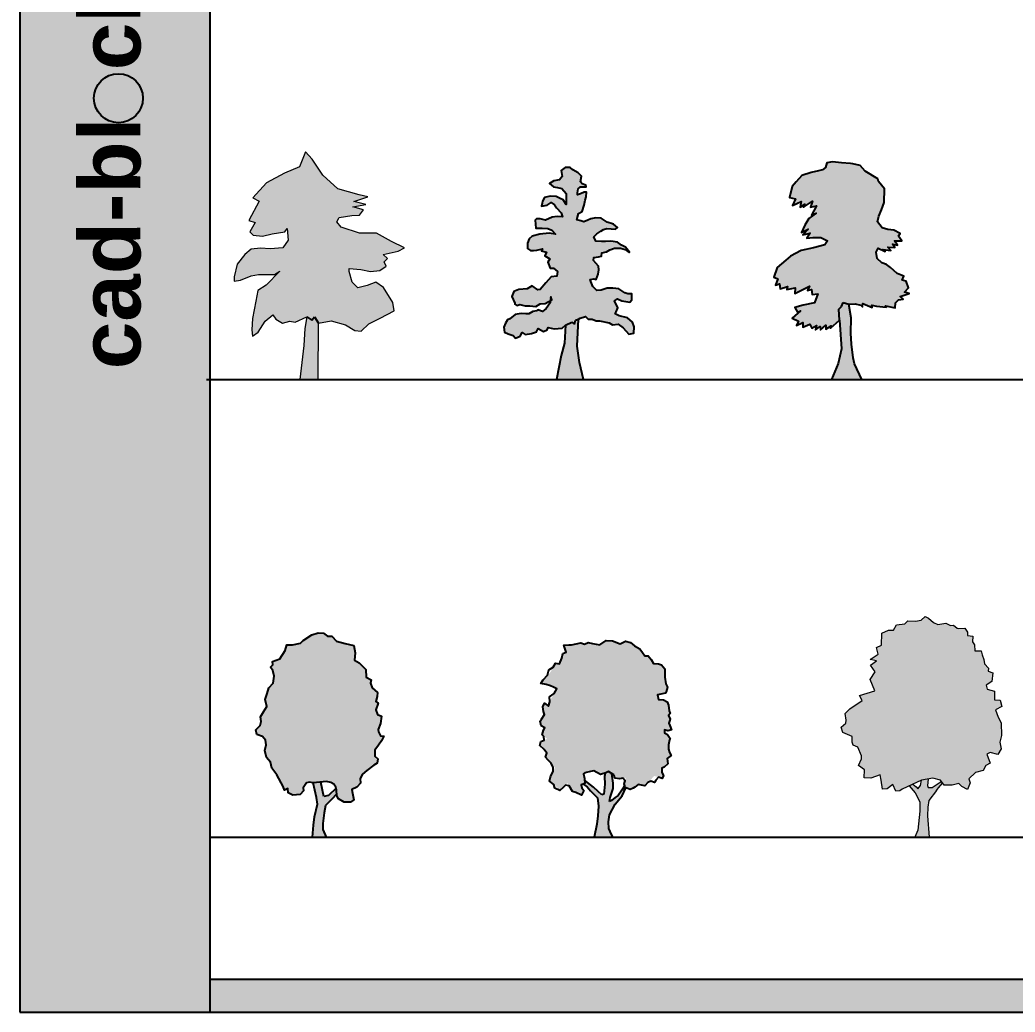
# Model space of a CAD drawing. Header units: millimetres. Extents: x 25265 to 188445, y 114168 to 192046.
# Drawn here: x 25265 to 64322, y 114168 to 153107 of the extents above; entities that cross this region are included whole.
import ezdxf

# ---------------------------------------------------------------- set-up
doc = ezdxf.new("R2010")
doc.units = ezdxf.units.MM
doc.layers.add('www.cad-blocks.net', color=7, linetype='Continuous')
doc.styles.get("Standard").update_dxf_attribs({"font": 'arial.ttf'})

# ---------------------------------------------------------------- blocks, each defined once
blk = doc.blocks.new('A$C14AD1D32')
h = blk.add_hatch(color=256)
h.set_gradient(color1=(42, 68, 34), color2=(61, 47, 0), tint=1, name='INVCYLINDER')
h.paths.add_polyline_path([(4511, 4356), (4965, 4324), (5348, 4243), (5718, 4282), (5967, 4451), (5882, 4617), (6013, 4750), (5844, 4916), (6428, 5040), (6678, 5173), (6174, 5420), (5587, 5750), (4918, 5744), (4200, 5989), (4031, 6191), (4113, 6359), (4614, 6446), (4913, 6449), (5078, 6665), (4659, 6781), (5160, 6869), (4693, 6996), (5241, 7168), (4906, 7249), (4069, 7493), (3479, 8026), (3056, 8655), (2803, 8940), (2557, 8353), (1974, 8097), (1261, 7722), (728, 7132), (980, 7003), (568, 6248), (819, 6166), (607, 5794), (740, 5664), (1110, 5631), (1491, 5717), (1992, 5805), (2075, 5925), (2114, 5472), (1914, 5171), (1412, 5132), (1030, 5165), (660, 5126), (411, 4909), (115, 4536), (0, 4034), (1, 3867), (252, 3905), (668, 4075), (955, 4125), (1587, 4130), (1789, 4251), (1256, 3710), (924, 3492), (843, 3073), (717, 2404), (685, 1950), (723, 1699), (936, 1868), (1220, 2288), (1516, 2541), (1637, 2375), (1889, 2210), (2187, 2296), (2390, 2250), (2854, 2468), (3042, 2339), (3156, 2459), (3310, 2221), (3811, 2309), (4361, 2146), (4733, 1934), (4984, 1900), (5280, 2189), (5732, 2407), (6279, 2698), (6229, 3032), (5854, 3614), (5554, 3827), (5221, 3693), (4851, 3606), (4635, 3820), (4512, 4237)])
h = blk.add_hatch(color=256)
h.set_gradient(color1=(107, 54, 0), one_color=1, tint=1, name='INVCYLINDER')
h.paths.add_polyline_path([(3310, 2221), (3156, 2459), (3042, 2339), (2854, 2468), (2774, 2002), (2732, 1333), (2574, 0), (3291, 0)])
at = {"lineweight": 0}
for p, q in [((2803, 8940), (2557, 8353)), ((3056, 8655), (2803, 8940)), ((3479, 8026), (3056, 8655)), ((2557, 8353), (1974, 8097)), ((1974, 8097), (1261, 7722)), ((4069, 7493), (3479, 8026)), ((1261, 7722), (728, 7132)), ((4906, 7249), (4069, 7493)), ((728, 7132), (980, 7003)), ((4693, 6996), (5241, 7168)), ((5241, 7168), (4906, 7249)), ((980, 7003), (568, 6248)), ((4659, 6781), (5160, 6869)), ((5078, 6665), (4659, 6781)), ((5160, 6869), (4693, 6996)), ((4913, 6449), (5078, 6665)), ((4031, 6191), (4113, 6359)), ((4113, 6359), (4614, 6446)), ((4614, 6446), (4913, 6449)), ((568, 6248), (819, 6166)), ((819, 6166), (607, 5794)), ((1992, 5805), (2075, 5925)), ((2075, 5925), (2114, 5472)), ((4200, 5989), (4031, 6191)), ((4918, 5744), (4200, 5989)), ((607, 5794), (740, 5664)), ((740, 5664), (1110, 5631)), ((1110, 5631), (1491, 5717)), ((1491, 5717), (1992, 5805)), ((2114, 5472), (1914, 5171)), ((5587, 5750), (4918, 5744)), ((6174, 5420), (5587, 5750)), ((660, 5126), (411, 4909)), ((1030, 5165), (660, 5126)), ((1412, 5132), (1030, 5165)), ((1914, 5171), (1412, 5132)), ((6678, 5173), (6174, 5420)), ((6428, 5040), (6678, 5173)), ((411, 4909), (115, 4536)), ((5844, 4916), (6428, 5040)), ((6013, 4750), (5844, 4916)), ((5882, 4617), (6013, 4750)), ((115, 4536), (0, 4034)), ((4511, 4356), (4965, 4324)), ((4512, 4237), (4511, 4356)), ((4965, 4324), (5348, 4243)), ((5718, 4282), (5967, 4451)), ((5967, 4451), (5882, 4617)), ((0, 4034), (1, 3867)), ((252, 3905), (668, 4075)), ((668, 4075), (955, 4125)), ((955, 4125), (1587, 4130)), ((1789, 4251), (1256, 3710)), ((1587, 4130), (1789, 4251)), ((4635, 3820), (4512, 4237)), ((5348, 4243), (5718, 4282)), ((1, 3867), (252, 3905)), ((1256, 3710), (924, 3492)), ((4851, 3606), (4635, 3820)), ((5221, 3693), (4851, 3606)), ((5554, 3827), (5221, 3693)), ((5854, 3614), (5554, 3827)), ((6229, 3032), (5854, 3614)), ((924, 3492), (843, 3073)), ((843, 3073), (717, 2404)), ((6279, 2698), (6229, 3032)), ((717, 2404), (685, 1950)), ((1220, 2288), (1516, 2541)), ((1516, 2541), (1637, 2375)), ((1637, 2375), (1889, 2210)), ((2390, 2250), (2854, 2468)), ((2854, 2468), (2774, 2002)), ((5280, 2189), (5732, 2407)), ((5732, 2407), (6279, 2698)), ((936, 1868), (1220, 2288)), ((1889, 2210), (2187, 2296)), ((2187, 2296), (2390, 2250)), ((2774, 2002), (2732, 1333)), ((3291, 0), (3310, 2221)), ((3310, 2221), (3811, 2309)), ((3811, 2309), (4361, 2146)), ((4361, 2146), (4733, 1934)), ((4984, 1900), (5280, 2189)), ((685, 1950), (723, 1699)), ((723, 1699), (936, 1868)), ((4733, 1934), (4984, 1900)), ((2732, 1333), (2574, 0))]:
    blk.add_line(p, q, dxfattribs=at)
for p, q in [((2854, 2468), (3042, 2339)), ((3042, 2339), (3156, 2459)), ((3156, 2459), (3310, 2221))]:
    blk.add_line(p, q)
blk = doc.blocks.new('A$C40600211')
h = blk.add_hatch(color=256)
h.set_gradient(color1=(42, 68, 34), color2=(61, 47, 0), tint=1, name='INVCYLINDER')
h.paths.add_polyline_path([(1804, 4746), (1727, 4605), (1807, 4370), (1947, 4371), (2106, 4238), (2068, 4058), (1849, 4039), (1637, 3802), (1420, 3542), (1325, 3524), (1105, 3679), (909, 3560), (578, 3535), (382, 3455), (305, 3258), (425, 3006), (425, 2967), (504, 2905), (622, 2946), (836, 2891), (1016, 2893), (1252, 2872), (1425, 2974), (1621, 2993), (1825, 3106), (1838, 3253), (1878, 3135), (1825, 3106), (1818, 3017), (1662, 2796), (1506, 2677), (1331, 2738), (1270, 2698), (1135, 2674), (979, 2578), (861, 2577), (681, 2592), (445, 2551), (233, 2392), (132, 2352), (55, 2217), (0, 2059), (18, 1863), (159, 1802), (356, 1725), (453, 1630), (632, 1710), (709, 1846), (828, 1768), (1080, 1809), (1276, 1872), (1337, 2008), (1551, 1891), (1691, 1954), (1730, 2050), (1966, 1996), (2280, 2015), (2414, 2134), (2660, 2261), (2765, 2175), (2812, 2331), (2923, 2374), (2985, 2414), (3198, 2477), (3300, 2377), (3457, 2378), (3615, 2301), (3749, 2302), (4126, 2226), (4262, 2149), (4481, 2173), (4678, 2034), (4894, 1783), (5090, 1824), (5110, 2077), (5047, 2256), (4849, 2428), (4517, 2504), (4359, 2582), (4398, 2661), (4475, 2819), (4333, 3093), (4450, 3172), (4631, 3095), (4945, 3041), (5023, 3137), (5022, 3373), (4864, 3372), (4746, 3410), (4509, 3566), (4273, 3586), (4054, 3585), (3819, 3504), (3645, 3503), (3486, 3659), (3406, 3855), (3383, 3933), (3523, 3951), (3619, 3935), (3696, 4132), (3717, 4306), (3716, 4447), (3517, 4681), (3533, 4799), (3713, 4817), (3831, 4841), (3846, 4976), (4026, 5016), (4160, 5096), (4339, 5159), (4575, 5161), (4750, 5101), (4908, 4984), (4930, 5007), (4771, 5202), (4613, 5279), (4455, 5396), (4197, 5433), (3983, 5415), (3826, 5414), (3607, 5429), (3527, 5608), (3644, 5727), (3801, 5823), (3901, 5886), (4036, 5926), (4373, 5906), (4451, 5969), (4293, 6102), (4056, 6179), (3819, 6335), (3600, 6355), (3404, 6314), (3286, 6252), (3129, 6194), (3011, 6233), (2854, 6271), (2930, 6524), (3070, 6604), (3147, 6840), (3185, 7037), (3223, 7178), (3238, 7352), (3143, 7351), (3003, 7294), (2885, 7254), (2885, 7332), (2906, 7490), (3007, 7571), (3220, 7571), (3219, 7627), (3065, 7685), (2999, 7766), (3037, 7979), (2918, 8119), (2703, 8235), (2602, 8330), (2405, 8328), (2249, 8209), (2290, 7974), (2173, 7838), (1960, 7797), (1781, 7694), (1939, 7561), (2097, 7540), (2277, 7502), (2435, 7306), (2437, 7149), (2439, 6874), (2320, 7053), (2201, 7108), (2043, 7185), (1807, 7206), (1589, 7143), (1511, 7007), (1495, 6928), (1473, 6810), (1692, 6851), (1849, 6948), (1984, 6854), (2064, 6736), (2245, 6541), (2302, 6384), (2089, 6400), (1892, 6381), (1635, 6261), (1421, 6316), (1281, 6315), (1225, 6258), (1244, 5944), (1306, 5944), (1503, 5946), (1716, 5925), (1874, 5870), (2016, 5714), (1779, 5751), (1403, 5709), (1112, 5628), (995, 5526), (918, 5351), (919, 5149), (1038, 5072), (1156, 5073), (1291, 5074), (1509, 5137), (1470, 5058), (1667, 4998), (1607, 4863)])
h = blk.add_hatch(color=256)
h.set_gradient(color1=(107, 54, 0), one_color=1, tint=1, name='INVCYLINDER')
h.paths.add_polyline_path([(2876, 1312), (2923, 2374), (2812, 2331), (2765, 2175), (2660, 2261), (2414, 2134), (2380, 1426), (2249, 953), (2060, 0), (3122, 0), (2959, 667)])
for p, q in [((2812, 2331), (2923, 2374)), ((2414, 2134), (2660, 2261)), ((2660, 2261), (2765, 2175)), ((2765, 2175), (2812, 2331))]:
    blk.add_line(p, q)
blk.add_lwpolyline([(3122, 0), (2959, 667), (2876, 1312), (2923, 2374), (2985, 2414), (3198, 2477), (3300, 2377), (3457, 2378), (3615, 2301), (3749, 2302), (4126, 2226), (4262, 2149), (4481, 2173), (4678, 2034), (4894, 1783), (5090, 1824), (5110, 2077), (5047, 2256), (4849, 2428), (4517, 2504), (4359, 2582), (4398, 2661), (4475, 2819), (4333, 3093), (4450, 3172), (4631, 3095), (4945, 3041), (5023, 3137), (5022, 3373), (4864, 3372), (4746, 3410), (4509, 3566), (4273, 3586), (4054, 3585), (3819, 3504), (3645, 3503), (3486, 3659), (3406, 3855), (3383, 3933), (3523, 3951), (3619, 3935), (3696, 4132), (3717, 4306), (3716, 4447), (3517, 4681), (3533, 4799), (3713, 4817), (3831, 4841), (3846, 4976), (4026, 5016), (4160, 5096), (4339, 5159), (4575, 5161), (4750, 5101), (4908, 4984), (4930, 5007), (4771, 5202), (4613, 5279), (4455, 5396), (4197, 5433), (3983, 5415), (3826, 5414), (3607, 5429), (3527, 5608), (3644, 5727), (3801, 5823), (3901, 5886), (4036, 5926), (4373, 5906), (4451, 5969), (4293, 6102), (4056, 6179), (3819, 6335), (3600, 6355), (3404, 6314), (3286, 6252), (3129, 6194), (3011, 6233), (2854, 6271), (2930, 6524), (3070, 6604), (3147, 6840), (3185, 7037), (3223, 7178), (3238, 7352), (3143, 7351), (3003, 7294), (2885, 7254), (2885, 7332), (2906, 7490), (3007, 7571), (3220, 7571), (3219, 7627), (3065, 7685), (2999, 7766), (3037, 7979), (2918, 8119), (2703, 8235), (2602, 8330), (2405, 8328), (2249, 8209), (2290, 7974), (2173, 7838), (1960, 7797), (1781, 7694), (1939, 7561), (2097, 7540), (2277, 7502), (2435, 7306), (2437, 7149), (2439, 6874), (2320, 7053), (2201, 7108), (2043, 7185), (1807, 7206), (1589, 7143), (1511, 7007), (1495, 6928), (1473, 6810), (1692, 6851), (1849, 6948), (1984, 6854), (2064, 6736), (2245, 6541), (2302, 6384), (2089, 6400), (1892, 6381), (1635, 6261), (1421, 6316), (1281, 6315), (1225, 6258), (1244, 5944), (1306, 5944), (1503, 5946), (1716, 5925), (1874, 5870), (2016, 5714), (1779, 5751), (1403, 5709), (1112, 5628), (995, 5526), (918, 5351), (919, 5149), (1038, 5072), (1156, 5073), (1291, 5074), (1509, 5137), (1470, 5058), (1667, 4998), (1607, 4863), (1804, 4746), (1727, 4605), (1807, 4370), (1947, 4371), (2106, 4238), (2068, 4058), (1849, 4039), (1637, 3802), (1420, 3542), (1325, 3524), (1105, 3679), (909, 3560), (578, 3535), (382, 3455), (305, 3258), (425, 3006), (425, 2967), (504, 2905), (622, 2946), (836, 2891), (1016, 2893), (1252, 2872), (1425, 2974), (1621, 2993), (1878, 3135), (1838, 3253), (1818, 3017), (1662, 2796), (1506, 2677), (1331, 2738), (1270, 2698), (1135, 2674), (979, 2578), (861, 2577), (681, 2592), (445, 2551), (233, 2392), (132, 2352), (55, 2217), (0, 2059), (18, 1863), (159, 1802), (356, 1725), (453, 1630), (632, 1710), (709, 1846), (828, 1768), (1080, 1809), (1276, 1872), (1337, 2008), (1551, 1891), (1691, 1954), (1730, 2050), (1966, 1996), (2280, 2015), (2414, 2134), (2380, 1426), (2249, 953), (2060, 0)])
blk = doc.blocks.new('A$C65B133AA')
h = blk.add_hatch(color=256)
h.set_gradient(color1=(42, 68, 34), color2=(61, 47, 0), tint=1, name='INVCYLINDER')
h.paths.add_polyline_path([(4104, 5154), (4370, 5023), (4281, 5111), (4591, 5069), (4483, 5201), (4748, 5184), (4659, 5316), (4855, 5274), (4746, 5450), (5030, 5452), (4896, 5628), (4965, 5736), (4718, 5866), (4477, 5890), (4256, 5951), (4077, 6196), (4119, 6418), (4225, 6659), (4336, 6950), (4351, 7481), (4109, 7770), (4083, 7877), (3594, 8183), (3396, 8402), (3105, 8469), (3016, 8488), (2663, 8510), (2308, 8552), (2088, 8506), (2026, 8328), (1913, 8239), (1762, 8194), (1471, 8122), (1100, 8011), (880, 7763), (724, 7585), (620, 7142), (860, 7100), (730, 6833), (1082, 6994), (1040, 6766), (1216, 6881), (1173, 6767), (1525, 6998), (1438, 6769), (1684, 6816), (1485, 6460), (1661, 6531), (1378, 6327), (1222, 6060), (1092, 5775), (1356, 5910), (1137, 5687), (1427, 5752), (1296, 5555), (1536, 5576), (1845, 5579), (2112, 5448), (2005, 5296), (1564, 5178), (1078, 5067), (657, 4843), (481, 4683), (130, 4396), (0, 4016), (158, 3954), (66, 3707), (223, 3753), (250, 3557), (534, 3648), (516, 3534), (843, 3606), (826, 3385), (1399, 3673), (1331, 3496), (1488, 3541), (1509, 3346), (1730, 3366), (1600, 3012), (1158, 2920), (831, 2829), (939, 2653), (1053, 2698), (720, 2411), (967, 2299), (899, 2122), (1145, 2237), (1146, 2060), (1411, 2170), (1500, 2019), (1676, 2128), (1634, 1951), (1828, 2085), (1829, 1952), (2049, 2131), (2050, 1979), (2251, 2113), (2227, 2025), (2578, 2337), (2552, 2760), (2659, 2866), (2719, 3020), (2952, 2959), (3192, 2980), (3414, 2918), (3484, 2850), (3502, 2982), (3857, 2833), (3856, 2922), (4033, 2879), (4413, 2838), (4387, 2901), (4767, 2815), (4784, 3018), (4897, 3126), (5074, 3153), (4959, 3259), (5312, 3376), (5135, 3437), (5291, 3597), (5201, 3861), (5043, 3904), (5111, 4056), (4845, 4168), (4577, 4406), (4419, 4518), (4241, 4580), (4063, 4756), (4017, 5002)])
h = blk.add_hatch(color=256)
h.set_gradient(color1=(107, 54, 0), one_color=1, tint=1, name='INVCYLINDER')
h.paths.add_polyline_path([(3053, 1387), (3024, 1829), (3045, 2429), (2952, 2959), (2719, 3020), (2659, 2866), (2552, 2760), (2578, 2337), (2657, 1207), (2528, 631), (2267, 0), (3462, 0), (3167, 617), (3120, 857)])
for p, q in [((2552, 2760), (2659, 2866)), ((2578, 2337), (2552, 2760)), ((2659, 2866), (2719, 3020)), ((2719, 3020), (2952, 2959))]:
    blk.add_line(p, q)
blk.add_lwpolyline([(3462, 0), (3167, 617), (3120, 857), (3053, 1387), (3024, 1829), (3045, 2429), (2952, 2959), (3192, 2980), (3414, 2918), (3484, 2850), (3502, 2982), (3857, 2833), (3856, 2922), (4033, 2879), (4413, 2838), (4387, 2901), (4767, 2815), (4784, 3018), (4897, 3126), (5074, 3153), (4959, 3259), (5312, 3376), (5135, 3437), (5291, 3597), (5201, 3861), (5043, 3904), (5111, 4056), (4845, 4168), (4577, 4406), (4419, 4518), (4241, 4580), (4063, 4756), (4017, 5002), (4104, 5154), (4370, 5023), (4281, 5111), (4591, 5069), (4483, 5201), (4748, 5184), (4659, 5316), (4855, 5274), (4746, 5450), (5030, 5452), (4896, 5628), (4965, 5736), (4718, 5866), (4477, 5890), (4256, 5951), (4077, 6196), (4119, 6418), (4225, 6659), (4336, 6950), (4351, 7481), (4109, 7770), (4083, 7877), (3594, 8183), (3396, 8402), (3105, 8469), (3016, 8488), (2663, 8510), (2308, 8552), (2088, 8506), (2026, 8328), (1913, 8239), (1762, 8194), (1471, 8122), (1100, 8011), (880, 7763), (724, 7585), (620, 7142), (860, 7100), (730, 6833), (1082, 6994), (1040, 6766), (1216, 6881), (1173, 6767), (1525, 6998), (1438, 6769), (1684, 6816), (1485, 6460), (1661, 6531), (1378, 6327), (1222, 6060), (1092, 5775), (1356, 5910), (1137, 5687), (1427, 5752), (1296, 5555), (1536, 5576), (1845, 5579), (2112, 5448), (2005, 5296), (1564, 5178), (1078, 5067), (657, 4843), (481, 4683), (130, 4396), (0, 4016), (158, 3954), (66, 3707), (223, 3753), (250, 3557), (534, 3648), (516, 3534), (843, 3606), (826, 3385), (1399, 3673), (1331, 3496), (1488, 3541), (1509, 3346), (1730, 3366), (1600, 3012), (1158, 2920), (831, 2829), (939, 2653), (1053, 2698), (720, 2411), (967, 2299), (899, 2122), (1145, 2237), (1146, 2060), (1411, 2170), (1500, 2019), (1676, 2128), (1634, 1951), (1828, 2085), (1829, 1952), (2049, 2131), (2050, 1979), (2251, 2113), (2227, 2025), (2578, 2337), (2657, 1207), (2528, 631), (2267, 0)])
blk = doc.blocks.new('A$C54D71911')
h = blk.add_hatch(color=256)
h.set_gradient(color1=(42, 68, 34), color2=(112, 86, 0), tint=1, name='INVCYLINDER')
h.paths.add_polyline_path([(5031, 3973), (4900, 3988), (4794, 4192), (4896, 4473), (4936, 4755), (4776, 4826), (4715, 5002), (4802, 5268), (4713, 5326), (4770, 5521), (4782, 5681), (4574, 5873), (4513, 6049), (4529, 6180), (4335, 6284), (4320, 6591), (4065, 6842), (3875, 6958), (3902, 7236), (3853, 7531), (3516, 7604), (3174, 7702), (2995, 7895), (2818, 7893), (2657, 8010), (2451, 8021), (2199, 7948), (1859, 7722), (1759, 7620), (1448, 7558), (1229, 7557), (1155, 7333), (951, 7007), (804, 6947), (657, 6904), (675, 6769), (587, 6680), (677, 6550), (721, 6327), (693, 6049), (518, 5871), (448, 5647), (374, 5410), (435, 5133), (306, 4925), (190, 4731), (221, 4542), (176, 4394), (0, 4215), (48, 4039), (267, 3952), (386, 3818), (417, 3629), (360, 3405), (421, 3128), (587, 2952), (631, 2717), (827, 2453), (1079, 1996), (1126, 1849), (1256, 1921), (1274, 1745), (1465, 1658), (1747, 1677), (1876, 1825), (1863, 1943), (1992, 2134), (2109, 2168), (2261, 2136), (2775, 2186), (2952, 2158), (3070, 2083), (3167, 1935), (3159, 1927), (3177, 1865), (3179, 1629), (3252, 1512), (3476, 1379), (3724, 1381), (3859, 1470), (3797, 1735), (3779, 1882), (3973, 1972), (4119, 2121), (4100, 2314), (4188, 2479), (4363, 2628), (4644, 2837), (4774, 2909), (4789, 3086), (4683, 3191), (4681, 3427), (4815, 3617), (4944, 3782)])
h = blk.add_hatch(color=256)
h.set_gradient(color1=(107, 54, 0), one_color=1, tint=1, name='INVCYLINDER')
h.paths.add_polyline_path([(2683, 960), (2740, 1255), (2857, 1361), (2974, 1480), (3179, 1701), (3177, 1865), (3159, 1927), (2855, 1639), (2678, 1596), (2556, 2165), (2261, 2136), (2384, 1564), (2428, 1299), (2314, 809), (2274, 472), (2232, 0), (2762, 0), (2642, 311), (2640, 547)])
for p, q in [((2678, 1596), (2556, 2165)), ((2855, 1639), (2678, 1596)), ((3159, 1927), (2855, 1639)), ((3179, 1701), (2974, 1480)), ((2740, 1255), (2683, 960)), ((2857, 1361), (2740, 1255)), ((2974, 1480), (2857, 1361)), ((2683, 960), (2640, 547)), ((2640, 547), (2642, 311)), ((2642, 311), (2762, 0))]:
    blk.add_line(p, q)
blk.add_lwpolyline([(2232, 0), (2274, 472), (2314, 809), (2428, 1299), (2384, 1564), (2261, 2136), (2109, 2168), (1992, 2134), (1863, 1943), (1876, 1825), (1747, 1677), (1465, 1658), (1274, 1745), (1256, 1921), (1126, 1849), (1079, 1996), (827, 2453), (631, 2717), (587, 2952), (421, 3128), (360, 3405), (417, 3629), (386, 3818), (267, 3952), (48, 4039), (0, 4215), (176, 4394), (221, 4542), (190, 4731), (306, 4925), (435, 5133), (374, 5410), (448, 5647), (518, 5871), (693, 6049), (721, 6327), (677, 6550), (587, 6680), (675, 6769), (657, 6904), (804, 6947), (951, 7007), (1155, 7333), (1229, 7557), (1448, 7558), (1759, 7620), (1859, 7722), (2199, 7948), (2451, 8021), (2657, 8010), (2818, 7893), (2995, 7895), (3174, 7702), (3516, 7604), (3853, 7531), (3902, 7236), (3875, 6958), (4065, 6842), (4320, 6591), (4335, 6284), (4529, 6180), (4513, 6049), (4574, 5873), (4782, 5681), (4770, 5521), (4713, 5326), (4802, 5268), (4715, 5002), (4776, 4826), (4936, 4755), (4896, 4473), (4810, 4236), (4823, 4135), (4900, 3988), (5031, 3973), (4944, 3782), (4815, 3617), (4681, 3427), (4683, 3191), (4789, 3086), (4774, 2909), (4644, 2837), (4363, 2628), (4188, 2479), (4100, 2314), (4119, 2121), (3973, 1972), (3779, 1882), (3797, 1735), (3859, 1470), (3724, 1381), (3476, 1379), (3252, 1512), (3179, 1629), (3177, 1865), (3147, 1966), (3070, 2083), (2952, 2158), (2775, 2186), (2261, 2136)])
blk = doc.blocks.new('A$C5A4226CF')
h = blk.add_hatch(color=256)
h.set_gradient(color1=(42, 68, 34), color2=(112, 86, 0), tint=1, name='INVCYLINDER')
h.paths.add_polyline_path([(2691, 2581), (3125, 2302), (3381, 2337), (3314, 2097), (3349, 1950), (3539, 1880), (3656, 1923), (3732, 1970), (3862, 2072), (4115, 2015), (4492, 2410), (4803, 2315), (4849, 2421), (4737, 2641), (4788, 2684), (4787, 2715), (4876, 2758), (5022, 2881), (4991, 3087), (5133, 3194), (5024, 3525), (5102, 3903), (5013, 4031), (4851, 4127), (4894, 4140), (4894, 4219), (5025, 4178), (5150, 4215), (5068, 4486), (5109, 4634), (5049, 4781), (5094, 4839), (5046, 5181), (5003, 5311), (4855, 5398), (4661, 5414), (4618, 5590), (4689, 5604), (4925, 5652), (4954, 5711), (5011, 5888), (4939, 6018), (4862, 6658), (4768, 6771), (4650, 6812), (4460, 6827), (4371, 6974), (4252, 7121), (4117, 7120), (4028, 7249), (3925, 7396), (3395, 7693), (3363, 7703), (3153, 7596), (2857, 7712), (2609, 7727), (2357, 7548), (1885, 7639), (1755, 7585), (1607, 7631), (957, 7492), (1033, 7272), (903, 7212), (858, 7035), (771, 6811), (611, 6839), (416, 6480), (127, 6187), (40, 6039), (390, 5970), (661, 5825), (394, 5349), (342, 5144), (181, 5261), (123, 5126), (137, 4936), (184, 4819), (12, 4555), (53, 4375), (201, 4301), (143, 4199), (85, 4022), (287, 3867), (45, 3756), (0, 3608), (166, 3445), (268, 3299), (227, 3151), (329, 3034), (595, 2743), (422, 2369), (382, 2209), (802, 1860), (914, 1960), (1083, 2131), (1269, 1825), (1637, 1658), (1694, 1774), (1621, 2054), (1768, 2114), (1750, 2308), (1716, 2513), (2094, 2618), (2384, 2460), (2590, 2533)])
h = blk.add_hatch(color=256)
h.set_gradient(color1=(107, 54, 0), one_color=1, tint=1, name='INVCYLINDER')
h.paths.add_polyline_path([(2954, 1298), (3229, 1624), (3379, 1939), (3349, 1950), (3330, 2029), (3215, 1848), (3069, 1640), (2952, 1563), (2818, 1444), (2730, 1402), (2758, 1562), (2873, 1917), (2872, 2123), (2828, 2493), (2691, 2581), (2590, 2533), (2561, 2523), (2532, 2386), (2547, 2091), (2508, 1695), (2433, 1665), (2284, 1794), (2106, 1969), (1756, 2245), (1768, 2114), (1695, 2084), (1858, 1984), (1989, 1821), (2257, 1545), (2306, 1221), (2279, 838), (2235, 513), (2138, 0), (2859, 0), (2756, 235), (2709, 340), (2694, 605), (2734, 884)])
for p, q in [((2561, 2523), (2532, 2386)), ((2532, 2386), (2547, 2091)), ((2872, 2123), (2828, 2493)), ((1695, 2084), (1858, 1984)), ((2106, 1969), (1756, 2245)), ((1858, 1984), (1989, 1821)), ((2284, 1794), (2106, 1969)), ((2547, 2091), (2508, 1695)), ((2873, 1917), (2872, 2123)), ((3330, 2029), (3215, 1848)), ((1989, 1821), (2257, 1545)), ((2433, 1665), (2284, 1794)), ((2508, 1695), (2433, 1665)), ((2758, 1562), (2873, 1917)), ((2952, 1563), (2818, 1444)), ((3069, 1640), (2952, 1563)), ((2954, 1298), (3229, 1624)), ((3215, 1848), (3069, 1640)), ((3229, 1624), (3379, 1939)), ((2257, 1545), (2306, 1221)), ((2306, 1221), (2279, 838)), ((2730, 1402), (2758, 1562)), ((2818, 1444), (2730, 1402)), ((2734, 884), (2954, 1298)), ((2279, 838), (2235, 513)), ((2694, 605), (2734, 884)), ((2235, 513), (2138, 0)), ((2709, 340), (2694, 605)), ((2756, 235), (2709, 340)), ((2859, 0), (2756, 235))]:
    blk.add_line(p, q)
blk.add_lwpolyline([(4904, 6608), (4905, 6549), (4907, 6283), (4939, 6018), (5011, 5888), (4954, 5711), (4925, 5652), (4689, 5604), (4618, 5590), (4661, 5414), (4855, 5398), (5003, 5311), (5046, 5181), (5077, 4958), (5108, 4857), (5049, 4781), (5109, 4634), (5068, 4486), (5099, 4385), (5172, 4222), (5025, 4178), (4894, 4219), (4895, 4101), (5013, 4031), (5115, 3884), (5086, 3825), (5046, 3631), (5047, 3454), (5090, 3324), (5150, 3206), (4991, 3087), (5022, 2881), (4876, 2758), (4787, 2715), (4789, 2538), (4849, 2421), (4803, 2315), (4655, 2360), (4555, 2241), (4497, 2152), (4362, 2210), (4244, 2150), (4115, 2015), (3862, 2072), (3732, 1970), (3656, 1923), (3539, 1880), (3349, 1950), (3314, 2097), (3347, 2215), (3253, 2320), (3123, 2302), (2958, 2317), (2898, 2447), (2691, 2581), (2590, 2533), (2384, 2460), (2118, 2606), (1983, 2588), (1765, 2527), (1719, 2497), (1750, 2308), (1768, 2114), (1621, 2054), (1652, 1936), (1724, 1836), (1637, 1658), (1417, 1758), (1282, 1803), (1150, 2021), (1002, 2049), (914, 1960), (780, 1841), (590, 1928), (543, 2075), (382, 2209), (422, 2369), (526, 2593), (525, 2741), (448, 2904), (329, 3034), (227, 3151), (268, 3299), (166, 3445), (0, 3608), (45, 3756), (175, 3816), (161, 3963), (85, 4022), (143, 4199), (201, 4301), (53, 4375), (9, 4564), (68, 4641), (184, 4819), (137, 4936), (123, 5126), (181, 5261), (342, 5144), (387, 5321), (385, 5511), (561, 5647), (661, 5825), (530, 5895), (424, 5941), (247, 5998), (40, 6039), (127, 6187), (303, 6365), (347, 6572), (419, 6619), (524, 6679), (611, 6839), (771, 6811), (858, 7035), (903, 7212), (1033, 7272), (942, 7537), (1136, 7551), (1237, 7552), (1607, 7631), (1755, 7585), (1902, 7645), (2062, 7605), (2357, 7548), (2609, 7727), (2857, 7712), (3153, 7596), (3363, 7703), (3553, 7646), (3718, 7512), (3925, 7396), (4028, 7249), (4117, 7120), (4252, 7121), (4371, 6974), (4460, 6827), (4650, 6812), (4768, 6771)], close=True)
blk = doc.blocks.new('A$C5E2E7AEC')
h = blk.add_hatch(color=256)
h.set_gradient(color1=(42, 68, 34), color2=(112, 86, 0), tint=1, name='INVCYLINDER')
h.paths.add_polyline_path([(1323, 5748), (712, 5568), (821, 5366), (338, 5044), (156, 4865), (198, 4601), (182, 4481), (0, 4319), (65, 4119), (427, 3961), (429, 3738), (470, 3618), (648, 3539), (794, 3202), (795, 3082), (676, 2821), (918, 2645), (898, 2341), (1161, 2326), (1522, 2449), (1563, 2249), (1623, 1888), (1807, 1907), (2023, 2069), (2146, 1812), (2306, 1830), (2386, 1894), (2785, 2075), (3145, 2238), (3592, 2322), (3890, 2244), (4035, 2045), (4356, 2047), (4614, 2112), (4735, 1993), (4959, 1874), (5055, 2133), (5013, 2296), (5275, 2539), (5572, 2621), (5674, 2823), (5851, 2904), (5711, 3264), (5848, 3328), (6152, 3250), (6271, 3469), (6229, 3732), (6284, 3991), (6280, 4495), (6158, 4712), (6058, 4998), (6298, 5137), (6233, 5377), (6015, 5399), (6012, 5737), (5731, 5815), (5690, 5975), (5906, 6117), (5944, 6456), (5765, 6517), (5782, 6638), (5620, 6814), (5601, 6975), (5537, 7157), (5496, 7318), (5238, 7316), (5236, 7556), (5155, 7676), (5170, 7894), (4952, 7915), (4951, 8053), (4847, 8212), (4606, 8193), (4549, 8210), (4404, 8329), (4284, 8311), (4106, 8407), (3785, 8347), (3624, 8426), (3422, 8602), (3296, 8664), (3136, 8520), (2919, 8478), (2615, 8499), (2495, 8377), (2175, 8335), (2056, 8133), (1855, 8132), (1598, 8009), (1579, 7545), (1379, 7446), (1444, 7183), (1142, 6980), (1384, 6921), (1144, 6758), (1334, 6493), (1132, 6196)])
h = blk.add_hatch(color=256)
h.set_gradient(color1=(107, 54, 0), one_color=1, tint=1, name='INVCYLINDER')
h.paths.add_polyline_path([(3733, 1842), (3812, 1945), (3975, 2127), (3926, 2196), (3572, 1961), (3411, 1959), (3388, 2040), (3409, 2288), (3145, 2238), (3107, 2037), (3010, 1899), (2947, 1979), (2812, 2087), (2785, 2075), (2662, 2019), (2896, 1748), (3082, 1389), (3085, 1027), (3011, 282), (2892, 0), (3454, 0), (3384, 846), (3405, 1190), (3443, 1449)])
at = {"lineweight": 0}
for p, q in [((3136, 8520), (3296, 8664)), ((3296, 8664), (3422, 8602)), ((3422, 8602), (3624, 8426)), ((2056, 8133), (2175, 8335)), ((2175, 8335), (2495, 8377)), ((2495, 8377), (2615, 8499)), ((2615, 8499), (2919, 8478)), ((2919, 8478), (3136, 8520)), ((3624, 8426), (3785, 8347)), ((3785, 8347), (4106, 8407)), ((4106, 8407), (4284, 8311)), ((4284, 8311), (4404, 8329)), ((4404, 8329), (4549, 8210)), ((4549, 8210), (4606, 8193)), ((4606, 8193), (4847, 8212)), ((4847, 8212), (4951, 8053)), ((1579, 7545), (1598, 8009)), ((1598, 8009), (1855, 8132)), ((1855, 8132), (2056, 8133)), ((4951, 8053), (4952, 7915)), ((4952, 7915), (5170, 7894)), ((5170, 7894), (5155, 7676)), ((1379, 7446), (1579, 7545)), ((1444, 7183), (1379, 7446)), ((5155, 7676), (5236, 7556)), ((5236, 7556), (5238, 7316)), ((1142, 6980), (1444, 7183)), ((5238, 7316), (5496, 7318)), ((5496, 7318), (5537, 7157)), ((5537, 7157), (5601, 6975)), ((1384, 6921), (1142, 6980)), ((1144, 6758), (1384, 6921)), ((1334, 6493), (1144, 6758)), ((5601, 6975), (5620, 6814)), ((5620, 6814), (5782, 6638)), ((1132, 6196), (1334, 6493)), ((5782, 6638), (5765, 6517)), ((5765, 6517), (5944, 6456)), ((5944, 6456), (5906, 6117)), ((1323, 5748), (1132, 6196)), ((5906, 6117), (5690, 5975)), ((5690, 5975), (5731, 5815)), ((712, 5568), (1323, 5748)), ((821, 5366), (712, 5568)), ((5731, 5815), (6012, 5737)), ((6012, 5737), (6015, 5399)), ((338, 5044), (821, 5366)), ((6015, 5399), (6233, 5377)), ((6298, 5137), (6058, 4998)), ((6233, 5377), (6298, 5137)), ((156, 4865), (338, 5044)), ((198, 4601), (156, 4865)), ((6058, 4998), (6158, 4712)), ((6158, 4712), (6280, 4495)), ((0, 4319), (182, 4481)), ((65, 4119), (0, 4319)), ((182, 4481), (198, 4601)), ((6280, 4495), (6284, 3991)), ((427, 3961), (65, 4119)), ((429, 3738), (427, 3961)), ((6284, 3991), (6229, 3732)), ((470, 3618), (429, 3738)), ((648, 3539), (470, 3618)), ((794, 3202), (648, 3539)), ((6229, 3732), (6271, 3469)), ((795, 3082), (794, 3202)), ((5848, 3328), (5711, 3264)), ((5711, 3264), (5851, 2904)), ((6152, 3250), (5848, 3328)), ((6271, 3469), (6152, 3250)), ((676, 2821), (795, 3082)), ((918, 2645), (676, 2821)), ((5674, 2823), (5572, 2621)), ((5851, 2904), (5674, 2823)), ((898, 2341), (918, 2645)), ((1522, 2449), (1161, 2326)), ((1563, 2249), (1522, 2449)), ((5275, 2539), (5013, 2296)), ((5572, 2621), (5275, 2539)), ((1161, 2326), (898, 2341)), ((1623, 1888), (1563, 2249)), ((2023, 2069), (1807, 1907)), ((2146, 1812), (2023, 2069)), ((2785, 2075), (2386, 1894)), ((2662, 2019), (2896, 1748)), ((3145, 2238), (2785, 2075)), ((2812, 2087), (2947, 1979)), ((2947, 1979), (3010, 1899)), ((3010, 1899), (3107, 2037)), ((3107, 2037), (3145, 2238)), ((3592, 2322), (3145, 2238)), ((3409, 2288), (3388, 2040)), ((3388, 2040), (3411, 1959)), ((3411, 1959), (3572, 1961)), ((3572, 1961), (3926, 2196)), ((3890, 2244), (3592, 2322)), ((3812, 1945), (3975, 2127)), ((4035, 2045), (3890, 2244)), ((4356, 2047), (4035, 2045)), ((4614, 2112), (4356, 2047)), ((4735, 1993), (4614, 2112)), ((4959, 1874), (4735, 1993)), ((5055, 2133), (4959, 1874)), ((5013, 2296), (5055, 2133)), ((1807, 1907), (1623, 1888)), ((2306, 1830), (2146, 1812)), ((2386, 1894), (2306, 1830)), ((2896, 1748), (3082, 1389)), ((3733, 1842), (3443, 1449)), ((3733, 1842), (3812, 1945)), ((3082, 1389), (3085, 1027)), ((3405, 1190), (3384, 846)), ((3443, 1449), (3405, 1190)), ((3085, 1027), (3011, 282)), ((3384, 846), (3454, 0)), ((3011, 282), (2892, 0))]:
    blk.add_line(p, q, dxfattribs=at)
blk = doc.blocks.new('FORMAT')
at = {"layer": 'www.cad-blocks.net', "true_color": 0x444444}
blk.add_hatch(color=250, dxfattribs=at).paths.add_polyline_path([(25265, 114168), (32723, 114168), (32723, 192046), (25265, 192046)])
at = {"layer": 'www.cad-blocks.net', "true_color": 0x546d8e}
blk.add_hatch(color=155, dxfattribs=at).paths.add_polyline_path([(28171, 150034, 1), (30092, 150034, 1)])
h = blk.add_hatch(color=155, dxfattribs=at)
h.set_gradient(color1=(68, 68, 68), color2=(84, 109, 142), tint=1)
h.paths.add_polyline_path([(32723, 115460), (32723, 114168), (188445, 114168), (188445, 115460)])
at = {"layer": 'www.cad-blocks.net', "color": 250, "true_color": 0x444444}
for p, q in [((25265, 192046), (25265, 114168)), ((32723, 192046), (32723, 114168)), ((25265, 114168), (32723, 114168))]:
    blk.add_line(p, q, dxfattribs=at)
at = {"layer": 'www.cad-blocks.net'}
blk.add_line((32723, 192046), (32723, 114168), dxfattribs=at)
at = {"layer": 'www.cad-blocks.net', "color": 155, "true_color": 0x546d8e}
for p, q in [((32723, 189951), (32723, 115460)), ((32594, 138990), (188445, 138990)), ((32723, 121027), (188445, 121027)), ((32723, 115460), (188445, 115460)), ((32723, 115460), (188445, 115460)), ((32723, 114168), (188445, 114168))]:
    blk.add_line(p, q, dxfattribs=at)
blk.add_circle((29132, 150034), 961, dxfattribs=at)
at = {"layer": 'www.cad-blocks.net', "insert": (27597, 139398), "char_height": 2400, "attachment_point": 1, "rotation": 90}
blk.add_mtext_dynamic_manual_height_columns('{\\fArial|b1|i0|c0|p34;\\C255;\\c16777215;cad-bl  cks net}', width=33614.95, gutter_width=12.5, heights=[0], dxfattribs=at)

msp = doc.modelspace()

# ---------------------------------------------------------------- block references
for name, p in [('A$C14AD1D32', (33676, 138990)), ('A$C40600211', (44263, 138990)), ('A$C65B133AA', (54850, 138990)), ('A$C5E2E7AEC', (57499, 121027)), ('A$C54D71911', (34518, 121027)), ('A$C5A4226CF', (45671, 121027))]:
    msp.add_blockref(name, p)
at = {"layer": 'www.cad-blocks.net'}
msp.add_blockref('FORMAT', (0, 0), dxfattribs=at)

doc.saveas('drawing.dxf')
